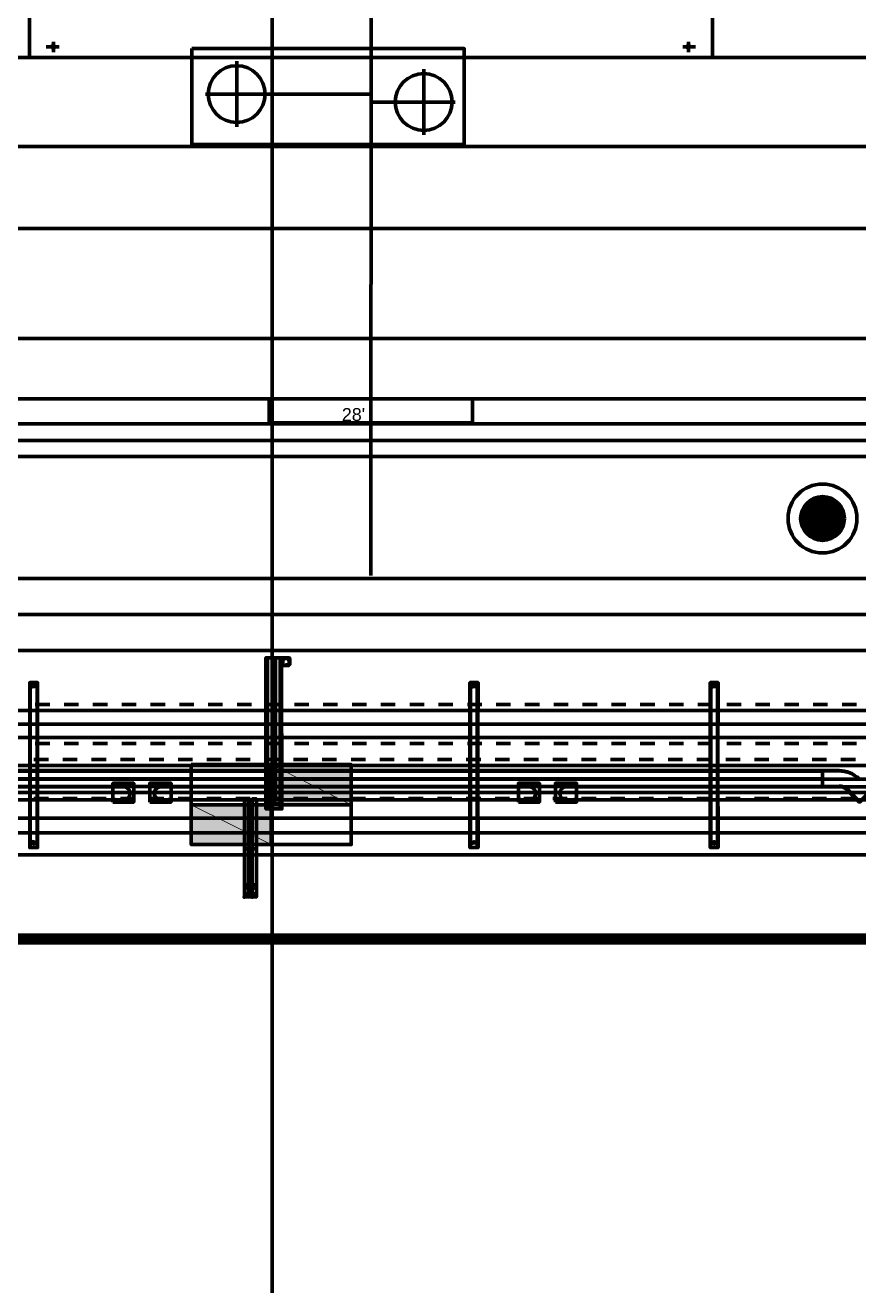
# Model space of a CAD drawing. Extents: x 0 to 1153, y 0 to 816.
# Drawn here: x 435 to 468.7, y 466.3 to 517.2 of the extents above; entities that cross this region are included whole.
import ezdxf

# ---------------------------------------------------------------- set-up
doc = ezdxf.new("R2010")
doc.units = 0
doc.header["$MEASUREMENT"] = 0
for name, color, linetype in [('Arch', 7, 'Continuous'), ('EQUIPMENTS', 7, 'Continuous'), ('Hatch', 7, 'Continuous'), ('HVAC', 7, 'Continuous'), ('PIPE', 7, 'Continuous')]:
    doc.layers.add(name, color=color, linetype=linetype)
doc.styles.add('Arial', font='arial.ttf')

msp = doc.modelspace()

# ---------------------------------------------------------------- hatches: boundary and pattern name
at = {"layer": 'Hatch', "linetype": 'Continuous', "lineweight": 211}
for points in [[(444.934, 485.733), (448.172, 485.733), (448.172, 487.352), (444.934, 487.352)], [(441.706, 484.124), (444.934, 484.124), (444.934, 485.733), (441.706, 485.733)]]:
    msp.add_hatch(color=5, dxfattribs=at).paths.add_polyline_path(points, flags=0)

# ---------------------------------------------------------------- linework, layer by layer
at = {"layer": 'Arch', "color": 11, "linetype": 'Continuous', "lineweight": 211}
msp.add_line((444.976, 361.77), (444.976, 717.391), dxfattribs=at)
for points in [[(110.871, 493.194), (117.03, 493.194), (123.19, 484.6), (917.988, 484.6)], [(471.752, 485.934), (456.864, 485.934), (456.809, 485.938), (456.756, 485.954), (456.708, 485.98), (456.666, 486.016), (456.633, 486.061), (456.61, 486.112), (456.598, 486.166), (456.598, 486.22), (456.61, 486.274), (456.633, 486.325), (456.666, 486.37), (456.708, 486.406), (456.756, 486.432), (456.809, 486.448), (471.784, 486.448)], [(113.961, 485.182), (496.327, 485.182), (113.961, 485.182)]]:
    msp.add_lwpolyline(points, dxfattribs=at)
for points in [[(424.095, 485.934), (439.001, 485.934), (439.055, 485.945), (439.106, 485.966), (439.161, 486.006), (439.204, 486.061), (439.227, 486.112), (439.239, 486.166), (439.239, 486.22), (439.227, 486.274), (439.204, 486.325, 0.273454), (438.986, 486.452), (424.07, 486.452)], [(455.356, 486.452), (455.425, 486.445), (455.476, 486.427), (455.534, 486.389), (455.579, 486.337), (455.61, 486.274), (455.622, 486.22), (455.622, 486.166), (455.587, 486.061), (455.587, 486.061), (455.587, 486.061), (455.622, 486.166), (455.622, 486.22), (455.61, 486.274), (455.579, 486.337), (455.534, 486.389), (455.476, 486.427), (455.425, 486.445), (455.356, 486.452), (440.453, 486.452), (440.399, 486.441), (440.348, 486.42), (440.293, 486.38), (440.25, 486.325), (440.227, 486.274), (440.215, 486.22), (440.215, 486.166), (440.227, 486.112), (440.257, 486.049), (440.303, 485.997), (440.36, 485.959), (440.412, 485.941), (440.468, 485.934), (455.356, 485.934, 0.27363), (455.587, 486.061)]]:
    msp.add_lwpolyline(points, format="xyb", dxfattribs=at)
for points in [[(438.542, 485.838), (438.542, 486.6), (439.388, 486.6), (439.388, 485.838)], [(440.034, 485.838), (440.034, 486.6), (440.891, 486.6), (440.891, 485.838)], [(454.925, 485.838), (454.925, 486.6), (455.771, 486.6), (455.771, 485.838)], [(456.417, 485.838), (456.417, 486.6), (457.274, 486.6), (457.274, 485.838)], [(494.845, 483.701), (494.845, 427.429), (494.845, 483.701), (496.327, 483.701), (113.961, 483.701)]]:
    msp.add_lwpolyline(points, close=True, dxfattribs=at)
for centre, radius in [((438.621, 486.532), 0.037), ((439.309, 486.532), 0.037), ((440.113, 486.532), 0.037), ((440.801, 486.532), 0.037), ((455.004, 486.532), 0.037), ((455.681, 486.532), 0.037), ((456.496, 486.532), 0.037), ((457.184, 486.532), 0.037), ((438.621, 485.918), 0.037), ((439.309, 485.918), 0.0371), ((440.113, 485.918), 0.037), ((440.801, 485.918), 0.0371), ((455.004, 485.918), 0.0371), ((455.681, 485.918), 0.037), ((456.496, 485.918), 0.0371), ((457.184, 485.918), 0.037)]:
    msp.add_circle(centre, radius, dxfattribs=at)
for centre, start, end in [((440.473, 486.193), 91.3076, 271.8169), ((438.981, 486.193), 271.3115, 30.6051)]:
    msp.add_arc(centre, 0.26, start, end, dxfattribs=at)
at = {"layer": 'EQUIPMENTS', "color": 251, "linetype": 'Continuous', "lineweight": 211}
for p, q in [((113.961, 509.016), (613.981, 509.016)), ((632.852, 500.443), (113.961, 500.443)), ((632.852, 499.798), (113.961, 499.798))]:
    msp.add_line(p, q, dxfattribs=at)
at = {"layer": 'Hatch', "color": 251, "linetype": 'Continuous', "lineweight": 211}
for p, q in [((448.977, 523.452), (448.966, 494.993)), ((436.139, 516.128), (436.139, 516.551)), ((461.793, 516.128), (461.793, 516.551)), ((476.567, 515.916), (113.961, 515.916)), ((436.372, 516.35), (435.853, 516.35)), ((461.571, 516.35), (462.079, 516.35)), ((443.547, 515.768), (443.547, 513.112)), ((451.104, 515.451), (451.104, 512.794)), ((442.288, 514.435), (444.807, 514.435)), ((448.966, 514.435), (443.547, 514.435)), ((448.966, 514.117), (451.104, 514.117)), ((449.845, 514.117), (452.363, 514.117)), ((475.763, 501.121), (422.18, 501.121))]:
    msp.add_line(p, q, dxfattribs=at)
at = {"layer": 'Hatch', "color": 5, "linetype": 'Continuous', "lineweight": 211}
for p, q in [((466.418, 497.671), (468.006, 497.671)), ((466.492, 497.808), (467.931, 497.808)), ((466.609, 497.935), (467.815, 497.935)), ((466.788, 498.062), (467.635, 498.062)), ((466.323, 497.29), (468.101, 497.29)), ((466.333, 497.417), (468.09, 497.417)), ((466.333, 497.152), (468.09, 497.152)), ((466.365, 497.544), (468.058, 497.544)), ((466.365, 497.025), (468.058, 497.025)), ((466.418, 496.898), (468.006, 496.898)), ((466.492, 496.771), (467.931, 496.771)), ((466.609, 496.644), (467.815, 496.644)), ((466.788, 496.507), (467.635, 496.507)), ((467.201, 486.78), (345.038, 486.78)), ((444.098, 483.944), (444.098, 485.966)), ((444.172, 482.695), (444.024, 482.695)), ((113.961, 480.303), (485.659, 480.303))]:
    msp.add_line(p, q, dxfattribs=at)
at = {"layer": 'Hatch', "color": 3, "linetype": 'Continuous', "lineweight": 211}
for p, q in [((445.114, 491.67), (445.135, 491.67)), ((435.208, 490.664), (435.229, 490.664)), ((452.988, 490.664), (453.02, 490.664)), ((462.693, 490.664), (462.714, 490.664)), ((444.722, 485.563), (445.368, 485.563))]:
    msp.add_line(p, q, dxfattribs=at)
at = {"layer": 'Hatch', "color": 251, "linetype": 'Continuous', "lineweight": 211}
for points in [[(462.767, 515.916), (462.767, 520.848), (462.767, 515.916), (462.767, 520.848), (435.176, 520.848), (435.176, 515.916), (435.176, 520.848), (435.176, 515.916), (435.176, 520.848), (462.767, 520.848), (435.176, 520.848)], [(476.567, 502.126), (476.567, 515.916), (476.567, 502.126), (476.567, 515.916), (476.567, 502.126), (476.567, 515.916), (476.567, 502.126), (113.961, 502.126)], [(113.961, 512.318), (490.294, 512.318), (503.216, 512.318)], [(113.961, 504.56), (490.294, 504.56), (503.216, 504.56)], [(453.072, 502.126), (453.072, 501.153), (444.86, 501.153), (444.86, 502.126)]]:
    msp.add_lwpolyline(points, dxfattribs=at)
msp.add_lwpolyline([(441.738, 516.276), (452.734, 516.276), (452.734, 512.403), (441.738, 512.403)], close=True, dxfattribs=at)
at = {"layer": 'Hatch', "color": 5, "linetype": 'Continuous', "lineweight": 211}
for points in [[(467.371, 497.295), (467.362, 497.243), (467.303, 497.163), (467.258, 497.139), (467.207, 497.131), (467.155, 497.139), (467.11, 497.163), (467.074, 497.198), (467.051, 497.243), (467.022, 497.295), (467.051, 497.347), (467.074, 497.392), (467.11, 497.427), (467.155, 497.451), (467.207, 497.48), (467.258, 497.451), (467.303, 497.427), (467.339, 497.392), (467.371, 497.295), (467.362, 497.243), (467.303, 497.163), (467.258, 497.139), (467.207, 497.131), (467.155, 497.139), (467.1, 497.17), (467.067, 497.209), (467.022, 497.295), (467.055, 497.231), (467.1, 497.17), (467.155, 497.139), (467.207, 497.11), (467.148, 497.119), (467.097, 497.145), (467.049, 497.197), (467.022, 497.295), (467.049, 497.197), (467.097, 497.145), (467.148, 497.119), (467.207, 497.11), (467.148, 497.119), (467.097, 497.145), (467.057, 497.186), (467.022, 497.295), (467.067, 497.381), (467.1, 497.419), (467.143, 497.446), (467.207, 497.48), (467.258, 497.451), (467.313, 497.419), (467.346, 497.381), (467.371, 497.295), (467.358, 497.359), (467.313, 497.419), (467.258, 497.451), (467.207, 497.48), (467.316, 497.444), (467.364, 497.393), (467.371, 497.295), (467.364, 497.393), (467.316, 497.444), (467.207, 497.48), (467.316, 497.444), (467.356, 497.404), (467.382, 497.354), (467.371, 497.295), (467.362, 497.243), (467.303, 497.163), (467.258, 497.139), (467.207, 497.131), (467.155, 497.139), (467.11, 497.163), (467.074, 497.198), (467.051, 497.243), (467.022, 497.295), (467.051, 497.347), (467.074, 497.392), (467.11, 497.427), (467.155, 497.451), (467.207, 497.48), (467.258, 497.451), (467.303, 497.427), (467.339, 497.392), (467.371, 497.295), (467.362, 497.243), (467.303, 497.163), (467.258, 497.139), (467.207, 497.131), (467.155, 497.139), (467.1, 497.17), (467.067, 497.209), (467.022, 497.295), (467.055, 497.231), (467.1, 497.17), (467.155, 497.139), (467.207, 497.11), (467.148, 497.119), (467.097, 497.145), (467.049, 497.197), (467.022, 497.295), (467.049, 497.197), (467.097, 497.145), (467.148, 497.119), (467.207, 497.11), (467.148, 497.119), (467.097, 497.145), (467.057, 497.186), (467.022, 497.295), (467.067, 497.381), (467.1, 497.419), (467.143, 497.446), (467.207, 497.48), (467.258, 497.451), (467.313, 497.419), (467.346, 497.381), (467.371, 497.295), (467.358, 497.359), (467.313, 497.419), (467.258, 497.451), (467.207, 497.48), (467.316, 497.444), (467.364, 497.393), (467.371, 497.295), (467.364, 497.393), (467.316, 497.444), (467.207, 497.48), (467.316, 497.444), (467.356, 497.404), (467.382, 497.354), (467.371, 497.295), (467.362, 497.243), (467.303, 497.163), (467.258, 497.139), (467.207, 497.131), (467.155, 497.139), (467.11, 497.163), (467.074, 497.198), (467.051, 497.243), (467.022, 497.295), (467.051, 497.347), (467.074, 497.392), (467.11, 497.427), (467.155, 497.451), (467.207, 497.48), (467.258, 497.451), (467.303, 497.427), (467.339, 497.392), (467.371, 497.295), (467.362, 497.243), (467.303, 497.163), (467.258, 497.139), (467.207, 497.131), (467.155, 497.139), (467.1, 497.17), (467.067, 497.209), (467.022, 497.295), (467.055, 497.231), (467.1, 497.17), (467.155, 497.139), (467.207, 497.11), (467.148, 497.119), (467.097, 497.145), (467.049, 497.197), (467.022, 497.295), (467.049, 497.197), (467.097, 497.145), (467.148, 497.119), (467.207, 497.11), (467.148, 497.119), (467.097, 497.145), (467.057, 497.186), (467.022, 497.295), (467.067, 497.381), (467.1, 497.419), (467.143, 497.446), (467.207, 497.48), (467.258, 497.451), (467.313, 497.419), (467.346, 497.381), (467.371, 497.295), (467.358, 497.359), (467.313, 497.419), (467.258, 497.451), (467.207, 497.48), (467.316, 497.444), (467.364, 497.393), (467.371, 497.295), (467.364, 497.393), (467.316, 497.444), (467.207, 497.48), (467.316, 497.444), (467.356, 497.404), (467.382, 497.354), (467.371, 497.295), (467.362, 497.243), (467.303, 497.163), (467.258, 497.139), (467.207, 497.131), (467.155, 497.139), (467.11, 497.163), (467.074, 497.198), (467.051, 497.243), (467.022, 497.295), (467.051, 497.347), (467.074, 497.392), (467.11, 497.427), (467.155, 497.451), (467.207, 497.48), (467.258, 497.451), (467.303, 497.427), (467.339, 497.392), (467.371, 497.295), (467.362, 497.243), (467.303, 497.163), (467.258, 497.139), (467.207, 497.131), (467.155, 497.139), (467.1, 497.17), (467.067, 497.209), (467.022, 497.295), (467.055, 497.231), (467.1, 497.17), (467.155, 497.139), (467.207, 497.11), (467.148, 497.119), (467.097, 497.145), (467.049, 497.197), (467.022, 497.295), (467.049, 497.197), (467.097, 497.145), (467.148, 497.119), (467.207, 497.11), (467.148, 497.119), (467.097, 497.145), (467.057, 497.186), (467.022, 497.295), (467.067, 497.381), (467.1, 497.419), (467.143, 497.446), (467.207, 497.48), (467.258, 497.451), (467.313, 497.419), (467.346, 497.381), (467.371, 497.295), (467.358, 497.359), (467.313, 497.419), (467.258, 497.451), (467.207, 497.48), (467.316, 497.444), (467.364, 497.393), (467.371, 497.295), (467.364, 497.393), (467.316, 497.444), (467.207, 497.48), (467.316, 497.444), (467.356, 497.404), (467.382, 497.354), (467.371, 497.295), (467.362, 497.243), (467.362, 497.243), (467.303, 497.163), (467.258, 497.139), (467.207, 497.131), (467.155, 497.139), (467.11, 497.163), (467.074, 497.198), (467.051, 497.243), (467.022, 497.295), (467.051, 497.347), (467.082, 497.402), (467.12, 497.434), (467.207, 497.48), (467.207, 497.48), (467.27, 497.446), (467.313, 497.419), (467.352, 497.37), (467.371, 497.295), (467.371, 497.295, -0.414213), (467.207, 497.11, 0.414213), (467.371, 497.295, -0.414213), (467.207, 497.11, 0.414213), (467.371, 497.295, -0.414213), (467.207, 497.11, 0.414213), (467.371, 497.295, -0.414213), (467.207, 497.11, 0.414213), (467.371, 497.295), (467.352, 497.37), (467.303, 497.427), (467.207, 497.48), (467.207, 497.48), (467.143, 497.446), (467.082, 497.402), (467.051, 497.347), (467.022, 497.295, -0.414304), (467.207, 497.48, 0.414304), (467.022, 497.295, -0.414304), (467.207, 497.48, 0.414304), (467.022, 497.295, -0.414304), (467.207, 497.48, 0.414304), (467.022, 497.295, -0.414304), (467.207, 497.48, 0.414304), (467.022, 497.295)], [(345.038, 487.109), (467.201, 487.087), (345.038, 487.087), (467.201, 487.109), (467.201, 486.463), (467.201, 487.087), (467.201, 486.463), (467.879, 486.473), (467.201, 486.463), (467.873, 486.484, -0.198876), (468.229, 486.337, 0.198876), (467.879, 486.473), (467.201, 486.463), (467.201, 487.087), (467.873, 487.098, -0.198883), (468.67, 486.778, 0.198878), (467.879, 487.109), (467.201, 487.087), (467.873, 487.098, -0.198883), (468.67, 486.778, 0.198878), (467.879, 487.109), (467.201, 487.109), (345.038, 487.109)]]:
    msp.add_lwpolyline(points, format="xyb", dxfattribs=at)
for points in [[(467.286, 497.3), (467.222, 497.268), (467.286, 497.3), (467.148, 497.268), (467.286, 497.3), (467.222, 497.268), (467.17, 497.301), (467.222, 497.268), (467.286, 497.3), (467.222, 497.268), (467.148, 497.3), (467.222, 497.268), (467.222, 497.268)], [(441.706, 485.733), (444.934, 485.733), (448.172, 485.733), (441.706, 485.733), (441.706, 484.124), (444.934, 484.124), (444.934, 487.352), (448.172, 487.352), (448.172, 485.733)], [(444.934, 487.352), (444.934, 485.733), (444.934, 484.124)], [(467.201, 486.463), (467.201, 487.109), (467.201, 486.463)], [(345.038, 486.463), (467.201, 486.463), (345.038, 486.463), (467.201, 486.463), (345.038, 486.463)], [(467.873, 486.463), (467.93, 486.46), (467.986, 486.45), (468.04, 486.433), (468.092, 486.411), (468.186, 486.348), (468.186, 486.348), (468.186, 486.348), (468.092, 486.411), (468.04, 486.433), (467.986, 486.45), (467.93, 486.46), (467.873, 486.463), (467.93, 486.46), (467.986, 486.45), (468.04, 486.433), (468.092, 486.411), (468.14, 486.382), (468.186, 486.348), (468.2, 486.335)], [(444.024, 483.944), (444.024, 485.966), (444.024, 483.944)], [(444.341, 483.944), (444.341, 485.966), (444.341, 483.944)], [(444.172, 485.51), (444.024, 485.51), (444.172, 485.51)], [(444.341, 482.007), (444.172, 482.007), (444.172, 482.462), (444.172, 482.579), (444.024, 482.579), (444.024, 482.462), (444.172, 482.494), (444.341, 482.494), (444.341, 482.007), (444.341, 482.494), (443.854, 482.007), (444.341, 482.007), (444.341, 483.944), (444.341, 482.981), (444.341, 482.494), (443.854, 482.494), (443.854, 483.944), (443.854, 482.981), (443.854, 482.007), (444.024, 482.007), (444.024, 483.944), (444.024, 482.981), (444.024, 482.462), (444.024, 482.695), (444.024, 482.579), (444.172, 482.579), (444.172, 482.695), (444.172, 482.579), (444.172, 482.494), (444.172, 483.944), (444.172, 482.981), (444.172, 482.007), (444.341, 482.007), (443.854, 482.494), (443.854, 482.007), (444.024, 482.007), (444.024, 482.494), (443.854, 482.494), (443.854, 482.007)], [(444.024, 482.494), (444.024, 482.494), (444.024, 482.494)], [(444.341, 482.494), (444.341, 482.494), (444.341, 482.494)], [(444.172, 482.007), (444.172, 482.007), (444.172, 482.007)]]:
    msp.add_lwpolyline(points, dxfattribs=at)
at = {"layer": 'Hatch', "color": 3, "linetype": 'Continuous', "lineweight": 211}
for points in [[(444.722, 491.67), (445.357, 491.67), (445.04, 491.67), (445.357, 491.67), (445.093, 491.67), (445.304, 491.67), (445.304, 485.563), (445.357, 491.67), (445.347, 485.976), (445.357, 491.67), (444.722, 491.67), (444.722, 485.563), (445.368, 485.563), (445.357, 491.67), (445.357, 485.976), (445.114, 485.976), (445.114, 491.67), (445.103, 485.976), (445.061, 491.67), (445.061, 485.764), (445.04, 491.67), (445.04, 485.764), (445.336, 485.764), (445.357, 491.67), (445.357, 485.764), (445.357, 491.67), (445.408, 491.669), (445.643, 491.67), (445.421, 491.649), (445.4, 491.405), (445.368, 491.617), (445.368, 491.405), (445.4, 491.617), (445.643, 491.649), (445.664, 491.405), (445.696, 491.617), (445.696, 491.405), (445.664, 491.617), (445.421, 491.67), (445.357, 491.67), (445.413, 491.649), (445.357, 491.67), (445.413, 491.649), (445.103, 491.67), (445.357, 491.67), (445.135, 491.67), (445.357, 491.67), (444.849, 491.67), (444.786, 491.67), (444.786, 485.563), (444.786, 491.67), (445.304, 491.67)], [(445.664, 491.411), (445.643, 491.352), (445.664, 491.411), (445.643, 491.352), (445.421, 491.352), (445.664, 491.411), (445.421, 491.352), (445.643, 491.352)], [(435.377, 490.511), (435.286, 490.493), (435.377, 490.511), (435.333, 490.558), (435.286, 490.493), (435.377, 490.511), (435.286, 490.493), (435.286, 490.493)], [(453.168, 490.511), (453.076, 490.493), (453.168, 490.511), (453.124, 490.558), (453.076, 490.493), (453.168, 490.511), (453.076, 490.493), (453.076, 490.493)], [(462.873, 490.511), (462.781, 490.493), (462.817, 490.558), (462.873, 490.511), (462.829, 490.558), (462.781, 490.493), (462.873, 490.511), (462.781, 490.493), (462.781, 490.493)], [(445.135, 485.976), (445.357, 485.976), (445.103, 485.976), (445.357, 485.976)], [(445.093, 485.764), (445.357, 485.764), (445.093, 485.764), (445.04, 485.764), (445.336, 485.764)], [(453.02, 483.997), (453.295, 483.997), (452.967, 483.997), (453.295, 483.997), (453.02, 483.997), (453.295, 483.997), (453.02, 483.997), (452.967, 483.997), (453.263, 483.997), (452.967, 483.997)], [(453.168, 484.193), (453.076, 484.174), (453.168, 484.193), (453.124, 484.24), (453.076, 484.174), (453.168, 484.193), (453.076, 484.174), (453.076, 484.174)], [(462.873, 484.193), (462.84, 484.148), (462.781, 484.174), (462.873, 484.193), (462.829, 484.24), (462.781, 484.174), (462.873, 484.193), (462.84, 484.148), (462.781, 484.174), (462.778, 484.189)]]:
    msp.add_lwpolyline(points, dxfattribs=at)
for points in [[(445.638, 491.649), (445.663, 491.629), (445.664, 491.624), (445.638, 491.67), (445.666, 491.661), (445.684, 491.634), (445.685, 491.626), (445.638, 491.649), (445.653, 491.644), (445.663, 491.629), (445.664, 491.624), (445.638, 491.67), (445.666, 491.661), (445.685, 491.626)], [(445.368, 491.374), (445.4, 491.389), (445.39, 491.402), (445.389, 491.408), (445.415, 491.363), (445.387, 491.372), (445.369, 491.399), (445.368, 491.407), (445.415, 491.384), (445.4, 491.389), (445.39, 491.402), (445.389, 491.408), (445.415, 491.363), (445.387, 491.372), (445.368, 491.411)], [(435.483, 490.664), (435.229, 490.664), (435.504, 490.664), (435.229, 490.664), (435.187, 490.664), (435.483, 490.664), (435.229, 490.664), (435.504, 490.664), (435.208, 490.664), (435.208, 483.997), (435.187, 490.664), (435.208, 483.997), (435.208, 490.664), (435.187, 483.997), (435.187, 490.664), (435.483, 490.664), (435.483, 483.997), (435.504, 490.664), (435.483, 483.997), (435.483, 490.664), (435.504, 483.997)], [(453.263, 490.664), (452.967, 490.664), (453.263, 490.664), (453.02, 490.664), (452.967, 490.664), (453.263, 490.664), (453.02, 490.664), (453.295, 490.664), (452.988, 490.664), (452.988, 483.997), (452.967, 490.664), (452.988, 483.997), (452.988, 490.664), (452.967, 483.997), (452.967, 490.664), (453.263, 490.664), (453.263, 483.997), (453.295, 490.664), (453.263, 483.997), (453.263, 490.664), (453.295, 483.997)], [(462.968, 490.664), (462.714, 490.664), (462.989, 490.664), (462.714, 490.664), (462.672, 490.664), (462.968, 490.664), (462.714, 490.664), (462.989, 490.664), (462.693, 490.664), (462.693, 483.997), (462.672, 490.664), (462.693, 483.997), (462.693, 490.664), (462.672, 483.997), (462.672, 490.664), (462.968, 490.664), (462.968, 483.997), (462.989, 490.664), (462.968, 483.997), (462.968, 490.664), (462.989, 483.997)], [(444.786, 485.563), (445.304, 485.563), (444.849, 485.563)], [(435.229, 483.997), (435.483, 483.997), (435.208, 483.997), (435.187, 483.997), (435.504, 483.997), (435.229, 483.997), (435.483, 483.997), (435.208, 483.997), (435.187, 483.997), (435.504, 483.997)], [(462.714, 483.997), (462.968, 483.997), (462.693, 483.997), (462.672, 483.997), (462.989, 483.997), (462.714, 483.997), (462.968, 483.997), (462.693, 483.997), (462.672, 483.997), (462.989, 483.997)]]:
    msp.add_lwpolyline(points, close=True, dxfattribs=at)
at = {"layer": 'Hatch', "color": 5, "linetype": 'Continuous', "lineweight": 0}
msp.add_lwpolyline([(441.706, 484.124), (444.934, 484.124), (441.706, 485.733), (444.934, 485.733), (448.172, 485.733), (444.934, 487.352), (448.172, 487.352), (448.172, 485.733), (444.934, 487.352), (444.934, 485.733), (444.934, 484.124), (441.706, 485.733)], close=True, dxfattribs=at)
at = {"layer": 'Hatch', "color": 5, "linetype": 'Continuous', "lineweight": 211}
for points in [[(441.706, 487.352), (448.172, 487.352), (448.172, 484.124), (441.706, 484.124)], [(443.854, 483.944), (443.854, 485.966), (444.024, 485.966), (443.854, 485.966), (443.854, 483.944), (444.024, 483.944), (443.854, 483.944), (444.024, 483.944)], [(444.172, 483.944), (444.172, 485.966), (444.341, 485.966), (444.172, 485.966), (444.172, 483.944), (444.341, 483.944), (444.172, 483.944), (444.341, 483.944)], [(468.704, 485.838), (468.217, 486.315), (468.715, 485.849), (468.238, 486.336), (468.704, 485.838), (469.159, 486.294)], [(444.172, 485.341), (444.024, 485.341), (444.024, 485.51), (444.024, 485.341), (444.172, 485.341), (444.172, 485.51)], [(485.659, 480.462), (113.961, 480.462), (485.659, 480.452), (113.961, 480.452), (485.659, 480.462), (485.659, 480.145)], [(113.961, 480.155), (485.659, 480.155), (113.961, 480.145), (485.659, 480.145)]]:
    msp.add_lwpolyline(points, close=True, dxfattribs=at)
at = {"layer": 'Hatch', "color": 3, "linetype": 'Continuous', "lineweight": 211}
msp.add_lwpolyline([(435.377, 484.193), (435.341, 484.147), (435.282, 484.193), (435.33, 484.24), (435.377, 484.193), (435.33, 484.24), (435.377, 484.193), (435.341, 484.147), (435.282, 484.193), (435.282, 484.193, -0.413956), (435.33, 484.24, 0.413956), (435.282, 484.193)], format="xyb", dxfattribs=at)
at = {"layer": 'Hatch', "color": 251, "linetype": 'Continuous', "lineweight": 211}
for centre, radius in [((436.134, 516.356), 0.0582), ((461.788, 516.356), 0.0582), ((443.542, 514.44), 1.148), ((451.099, 514.122), 1.148), ((451.099, 514.122), 1.148)]:
    msp.add_circle(centre, radius, dxfattribs=at)
at = {"layer": 'Hatch', "color": 5, "linetype": 'Continuous', "lineweight": 211}
for centre, radius in [((467.207, 497.295), 1.392), ((467.207, 497.295), 0.884), ((467.217, 497.287), 0.27)]:
    msp.add_circle(centre, radius, dxfattribs=at)
at = {"layer": 'Hatch', "color": 3, "linetype": 'Continuous', "lineweight": 211}
for p in [(445.368, 491.649), (445.368, 491.374)]:
    msp.add_point(p, dxfattribs=at)
at = {"layer": 'Hatch', "color": 5, "linetype": 'Continuous', "lineweight": 211}
for p in [(444.024, 482.494), (444.341, 482.494), (443.854, 482.007), (444.172, 482.007)]:
    msp.add_point(p, dxfattribs=at)
at = {"layer": 'HVAC', "color": 6, "linetype": 'Continuous', "lineweight": 211}
msp.add_lwpolyline([(420.296, 493.416), (420.296, 491.966), (420.296, 493.416), (420.296, 494.877), (420.296, 493.416), (478.176, 493.416), (420.296, 493.416), (416.412, 493.416), (416.412, 495.194), (416.412, 491.638), (416.412, 493.416), (416.412, 491.638), (416.412, 495.194), (420.296, 494.877), (478.176, 494.877), (478.176, 491.966), (420.296, 491.966), (416.412, 491.638), (355.917, 491.638)], dxfattribs=at)
at = {"layer": 'PIPE', "color": 4, "linetype": 'Continuous', "lineweight": 211}
for p, q in [((435.991, 489.775), (435.409, 489.775)), ((437.155, 489.775), (436.573, 489.775)), ((438.319, 489.775), (437.737, 489.775)), ((439.483, 489.775), (438.901, 489.775)), ((440.648, 489.775), (440.066, 489.775)), ((441.812, 489.775), (441.23, 489.775)), ((442.976, 489.775), (442.394, 489.775)), ((444.14, 489.775), (443.558, 489.775)), ((445.294, 489.775), (444.712, 489.775)), ((446.458, 489.775), (445.876, 489.775)), ((447.622, 489.775), (447.04, 489.775)), ((448.786, 489.775), (448.204, 489.775)), ((449.95, 489.775), (449.368, 489.775)), ((451.115, 489.775), (450.533, 489.775)), ((452.279, 489.775), (451.697, 489.775)), ((453.443, 489.775), (452.861, 489.775)), ((454.607, 489.775), (454.025, 489.775)), ((455.771, 489.775), (455.189, 489.775)), ((456.935, 489.775), (456.353, 489.775)), ((458.1, 489.775), (457.517, 489.775)), ((459.264, 489.775), (458.682, 489.775)), ((460.428, 489.775), (459.846, 489.775)), ((461.592, 489.775), (461.01, 489.775)), ((462.756, 489.775), (462.174, 489.775)), ((463.92, 489.775), (463.338, 489.775)), ((465.085, 489.775), (464.503, 489.775)), ((466.249, 489.775), (465.667, 489.775)), ((467.413, 489.775), (466.831, 489.775)), ((468.577, 489.775), (467.995, 489.775)), ((435.409, 488.199), (435.991, 488.199)), ((436.573, 488.199), (437.155, 488.199)), ((437.737, 488.199), (438.319, 488.199)), ((438.901, 488.199), (439.483, 488.199)), ((440.066, 488.199), (440.648, 488.199)), ((441.23, 488.199), (441.812, 488.199)), ((442.394, 488.199), (442.976, 488.199)), ((443.558, 488.199), (444.14, 488.199)), ((444.712, 488.199), (445.294, 488.199)), ((445.876, 488.199), (446.458, 488.199)), ((447.04, 488.199), (447.622, 488.199)), ((448.204, 488.199), (448.786, 488.199)), ((449.368, 488.199), (449.95, 488.199)), ((450.533, 488.199), (451.115, 488.199)), ((451.697, 488.199), (452.279, 488.199)), ((452.861, 488.199), (453.443, 488.199)), ((454.025, 488.199), (454.607, 488.199)), ((455.189, 488.199), (455.771, 488.199)), ((456.353, 488.199), (456.935, 488.199)), ((457.517, 488.199), (458.1, 488.199)), ((458.682, 488.199), (459.264, 488.199)), ((459.846, 488.199), (460.428, 488.199)), ((461.01, 488.199), (461.592, 488.199)), ((462.174, 488.199), (462.756, 488.199)), ((463.338, 488.199), (463.92, 488.199)), ((464.503, 488.199), (465.085, 488.199)), ((465.667, 488.199), (466.249, 488.199)), ((466.831, 488.199), (467.413, 488.199)), ((467.995, 488.199), (468.577, 488.199))]:
    msp.add_line(p, q, dxfattribs=at)
at = {"layer": 'PIPE', "color": 220, "linetype": 'Continuous', "lineweight": 211}
for p, q in [((435.938, 487.553), (435.356, 487.553)), ((437.102, 487.553), (436.52, 487.553)), ((438.266, 487.553), (437.684, 487.553)), ((439.431, 487.553), (438.849, 487.553)), ((440.595, 487.553), (440.013, 487.553)), ((441.759, 487.553), (441.177, 487.553)), ((442.923, 487.553), (442.341, 487.553)), ((444.087, 487.553), (443.505, 487.553)), ((445.251, 487.553), (444.669, 487.553)), ((446.416, 487.553), (445.833, 487.553)), ((447.58, 487.553), (446.998, 487.553)), ((448.744, 487.553), (448.162, 487.553)), ((449.908, 487.553), (449.326, 487.553)), ((451.072, 487.553), (450.49, 487.553)), ((452.236, 487.553), (451.654, 487.553)), ((453.401, 487.553), (452.819, 487.553)), ((454.565, 487.553), (453.983, 487.553)), ((455.729, 487.553), (455.147, 487.553)), ((456.893, 487.553), (456.311, 487.553)), ((458.057, 487.553), (457.475, 487.553)), ((459.221, 487.553), (458.639, 487.553)), ((460.386, 487.553), (459.804, 487.553)), ((461.55, 487.553), (460.968, 487.553)), ((462.714, 487.553), (462.132, 487.553)), ((463.878, 487.553), (463.296, 487.553)), ((465.042, 487.553), (464.46, 487.553)), ((466.206, 487.553), (465.624, 487.553)), ((467.371, 487.553), (466.788, 487.553)), ((468.535, 487.553), (467.953, 487.553)), ((435.356, 485.976), (435.938, 485.976)), ((436.52, 485.976), (437.102, 485.976)), ((437.684, 485.976), (438.266, 485.976)), ((438.849, 485.976), (439.431, 485.976)), ((440.013, 485.976), (440.595, 485.976)), ((441.177, 485.976), (441.759, 485.976)), ((442.341, 485.976), (442.923, 485.976)), ((443.505, 485.976), (444.087, 485.976)), ((444.669, 485.976), (445.251, 485.976)), ((445.833, 485.976), (446.416, 485.976)), ((446.998, 485.976), (447.58, 485.976)), ((448.162, 485.976), (448.744, 485.976)), ((449.326, 485.976), (449.908, 485.976)), ((450.49, 485.976), (451.072, 485.976)), ((451.654, 485.976), (452.236, 485.976)), ((452.819, 485.976), (453.401, 485.976)), ((453.983, 485.976), (454.565, 485.976)), ((455.147, 485.976), (455.729, 485.976)), ((456.311, 485.976), (456.893, 485.976)), ((457.475, 485.976), (458.057, 485.976)), ((458.639, 485.976), (459.221, 485.976)), ((459.804, 485.976), (460.386, 485.976)), ((460.968, 485.976), (461.55, 485.976)), ((462.132, 485.976), (462.714, 485.976)), ((463.296, 485.976), (463.878, 485.976)), ((464.46, 485.976), (465.042, 485.976)), ((465.624, 485.976), (466.206, 485.976)), ((466.788, 485.976), (467.371, 485.976)), ((467.953, 485.976), (468.535, 485.976))]:
    msp.add_line(p, q, dxfattribs=at)
at = {"layer": 'PIPE', "color": 4, "linetype": 'Continuous', "lineweight": 211}
msp.add_lwpolyline([(113.961, 488.442), (482.706, 488.442), (482.706, 489.532), (113.961, 489.532)], dxfattribs=at)
at = {"layer": 'PIPE', "color": 110, "linetype": 'Continuous', "lineweight": 211}
msp.add_lwpolyline([(113.961, 488.992), (482.706, 488.992), (113.961, 488.992)], dxfattribs=at)
at = {"layer": 'PIPE', "color": 200, "linetype": 'Continuous', "lineweight": 211}
for points in [[(113.961, 486.22), (484.928, 486.22), (484.928, 486.759), (486.484, 486.759), (486.484, 488.326)], [(484.928, 486.22), (484.928, 487.31), (113.961, 487.31)]]:
    msp.add_lwpolyline(points, dxfattribs=at)
at = {"layer": 'PIPE', "color": 230, "linetype": 'Continuous', "lineweight": 211}
msp.add_lwpolyline([(113.961, 486.759), (484.928, 486.759), (113.961, 486.759)], dxfattribs=at)

# ---------------------------------------------------------------- texts
at = {"layer": 'Hatch', "color": 251, "linetype": 'Continuous', "lineweight": 211, "style": 'Arial'}
msp.add_text("28'", height=0.5167, dxfattribs=at).set_placement((447.791, 501.237))

doc.saveas('drawing.dxf')
